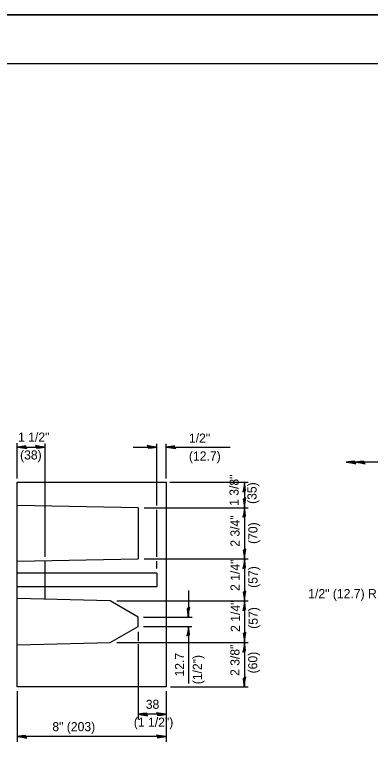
# Model space of a CAD drawing. Extents: x -313 to 1047, y -988 to -455.
# Drawn here: x 137.2 to 210.1, y -606.1 to -454.7 of the extents above; entities that cross this region are included whole.
import ezdxf

# ---------------------------------------------------------------- set-up
doc = ezdxf.new("R2010")
doc.units = 0
for name, color, linetype in [('Design_EX_Roadway Dimensions', 7, 'Continuous'), ('Level 48', 7, 'Continuous'), ('Sheets_50 Reference Boundary', 7, 'Continuous'), ('Sheets_General Details', 7, 'Continuous'), ('Sheets_Printer Plotting Border', 7, 'Continuous'), ('Topo_Building', 7, 'Continuous')]:
    doc.layers.add(name, color=color, linetype=linetype)

msp = doc.modelspace()

# ---------------------------------------------------------------- linework, layer by layer
at = {"layer": 'Design_EX_Roadway Dimensions'}
for p, q in [((137.7, -549.89), (137.7, -542.63)), ((143.43, -565.97), (143.43, -542.72)), ((166.32, -555.44), (166.32, -542.76)), ((168.24, -549.89), (168.24, -542.76)), ((137.7, -543.44), (143.43, -543.44)), ((161.46, -543.44), (166.32, -543.44)), ((168.24, -543.44), (181.34, -543.44)), ((228.09, -546.56), (205.2, -546.56)), ((169.02, -550.67), (185.02, -550.67)), ((184.28, -550.67), (184.28, -592.66)), ((163.71, -555.89), (185.02, -555.89)), ((166.32, -566.01), (166.32, -556.3)), ((163.71, -566.42), (185.02, -566.42)), ((166.32, -568.39), (166.32, -566.84)), ((172.82, -572.92), (172.82, -578.33)), ((158.17, -574.98), (185.02, -574.98)), ((163.62, -578.33), (173.55, -578.33)), ((163.62, -580.25), (173.5, -580.25)), ((172.82, -580.25), (172.82, -591.99)), ((162.52, -581.35), (162.52, -583.27)), ((158.17, -583.59), (185.02, -583.59)), ((162.52, -583.91), (162.52, -599.37)), ((169.16, -592.66), (185.02, -592.66)), ((137.7, -593.57), (137.7, -603.95)), ((168.24, -593.57), (168.24, -603.95)), ((168.24, -598.3), (162.52, -598.3)), ((168.24, -602.88), (137.7, -602.88))]:
    msp.add_line(p, q, dxfattribs=at)
for points in [[(139.53, -543.49), (139.49, -543.21), (138.71, -543.31), (137.75, -543.44), (138.8, -543.58), (139.72, -543.76), (139.53, -543.49), (139.49, -543.31), (138.39, -543.44), (139.58, -543.67), (139.4, -543.4), (138.89, -543.44), (139.4, -543.53)], [(141.64, -543.4), (141.68, -543.67), (142.46, -543.58), (143.43, -543.44), (142.37, -543.31), (141.46, -543.12), (141.64, -543.4), (141.68, -543.58), (142.78, -543.44), (141.59, -543.21), (141.78, -543.49), (142.28, -543.44), (141.78, -543.35)], [(164.53, -543.4), (164.58, -543.67), (165.35, -543.58), (166.32, -543.44), (165.26, -543.31), (164.35, -543.12), (164.53, -543.4), (164.58, -543.58), (165.68, -543.44), (164.49, -543.21), (164.67, -543.49), (165.17, -543.44), (164.67, -543.35)], [(170.03, -543.49), (169.98, -543.21), (169.2, -543.31), (168.24, -543.44), (169.29, -543.58), (170.21, -543.76), (170.03, -543.49), (169.98, -543.31), (168.88, -543.44), (170.07, -543.67), (169.89, -543.4), (169.38, -543.44), (169.89, -543.53)], [(206.94, -546.6), (206.89, -546.33), (206.11, -546.42), (205.15, -546.56), (206.2, -546.7), (207.12, -546.88), (206.94, -546.6), (206.89, -546.42), (205.79, -546.56), (206.98, -546.79), (206.8, -546.51), (206.3, -546.56), (206.8, -546.65)], [(208.81, -546.6), (208.77, -546.33), (207.99, -546.42), (207.03, -546.56), (208.08, -546.7), (209, -546.88), (208.81, -546.6), (208.77, -546.42), (207.67, -546.56), (208.86, -546.79), (208.68, -546.51), (208.17, -546.56), (208.68, -546.65)], [(184.23, -552.46), (184.5, -552.41), (184.41, -551.63), (184.28, -550.67), (184.14, -551.73), (183.96, -552.64), (184.23, -552.46), (184.41, -552.41), (184.28, -551.32), (184.05, -552.5), (184.32, -552.32), (184.28, -551.82), (184.18, -552.32)], [(184.32, -554.06), (184.05, -554.11), (184.14, -554.89), (184.28, -555.85), (184.41, -554.79), (184.59, -553.88), (184.32, -554.06), (184.14, -554.11), (184.28, -555.21), (184.5, -554.01), (184.23, -554.2), (184.28, -554.7), (184.37, -554.2)], [(184.23, -557.68), (184.5, -557.63), (184.41, -556.86), (184.28, -555.89), (184.14, -556.95), (183.96, -557.86), (184.23, -557.68), (184.41, -557.63), (184.28, -556.53), (184.05, -557.72), (184.32, -557.54), (184.28, -557.04), (184.18, -557.54)], [(184.32, -564.59), (184.05, -564.64), (184.14, -565.41), (184.28, -566.38), (184.41, -565.32), (184.59, -564.41), (184.32, -564.59), (184.14, -564.64), (184.28, -565.74), (184.5, -564.55), (184.23, -564.73), (184.28, -565.23), (184.37, -564.73)], [(184.23, -568.21), (184.5, -568.16), (184.41, -567.38), (184.28, -566.42), (184.14, -567.48), (183.96, -568.39), (184.23, -568.21), (184.41, -568.16), (184.28, -567.06), (184.05, -568.25), (184.32, -568.07), (184.28, -567.57), (184.18, -568.07)], [(184.32, -573.2), (184.05, -573.25), (184.14, -574.02), (184.28, -574.98), (184.41, -573.93), (184.59, -573.02), (184.32, -573.2), (184.14, -573.25), (184.28, -574.34), (184.5, -573.15), (184.23, -573.34), (184.28, -573.84), (184.37, -573.34)], [(184.23, -576.82), (184.5, -576.77), (184.41, -575.99), (184.28, -575.03), (184.14, -576.08), (183.96, -577), (184.23, -576.82), (184.41, -576.77), (184.28, -575.67), (184.05, -576.86), (184.32, -576.68), (184.28, -576.18), (184.18, -576.68)], [(172.82, -576.54), (172.54, -576.59), (172.63, -577.36), (172.77, -578.33), (172.91, -577.27), (173.09, -576.36), (172.82, -576.54), (172.63, -576.59), (172.77, -577.69), (173, -576.5), (172.73, -576.68), (172.77, -577.18), (172.86, -576.68)], [(172.77, -582.03), (173.05, -581.99), (172.96, -581.21), (172.82, -580.25), (172.68, -581.3), (172.5, -582.22), (172.77, -582.03), (172.96, -581.99), (172.82, -580.89), (172.59, -582.08), (172.86, -581.9), (172.82, -581.39), (172.73, -581.9)], [(184.32, -581.67), (184.05, -581.72), (184.14, -582.49), (184.28, -583.45), (184.41, -582.4), (184.59, -581.49), (184.32, -581.67), (184.14, -581.72), (184.28, -582.81), (184.5, -581.62), (184.23, -581.81), (184.28, -582.31), (184.37, -581.81)], [(184.23, -585.33), (184.5, -585.29), (184.41, -584.51), (184.28, -583.55), (184.14, -584.6), (183.96, -585.51), (184.23, -585.33), (184.41, -585.29), (184.28, -584.19), (184.05, -585.38), (184.32, -585.2), (184.28, -584.69), (184.18, -585.2)], [(184.28, -590.87), (184, -590.92), (184.09, -591.7), (184.23, -592.66), (184.37, -591.6), (184.55, -590.69), (184.28, -590.87), (184.09, -590.92), (184.23, -592.02), (184.46, -590.83), (184.18, -591.01), (184.23, -591.51), (184.32, -591.01)], [(164.3, -598.35), (164.26, -598.07), (163.48, -598.16), (162.52, -598.3), (163.57, -598.44), (164.48, -598.62), (164.3, -598.35), (164.26, -598.16), (163.16, -598.3), (164.35, -598.53), (164.16, -598.26), (163.66, -598.3), (164.16, -598.39)], [(166.45, -598.25), (166.5, -598.53), (167.28, -598.44), (168.24, -598.3), (167.19, -598.16), (166.27, -597.98), (166.45, -598.25), (166.5, -598.44), (167.6, -598.3), (166.41, -598.07), (166.59, -598.35), (167.09, -598.3), (166.59, -598.21)], [(139.49, -602.93), (139.44, -602.65), (138.66, -602.74), (137.7, -602.88), (138.76, -603.02), (139.67, -603.2), (139.49, -602.93), (139.44, -602.74), (138.34, -602.88), (139.53, -603.11), (139.35, -602.83), (138.85, -602.88), (139.35, -602.97)], [(166.45, -602.84), (166.5, -603.11), (167.28, -603.02), (168.24, -602.88), (167.19, -602.74), (166.27, -602.56), (166.45, -602.84), (166.5, -603.02), (167.6, -602.88), (166.41, -602.65), (166.59, -602.93), (167.09, -602.88), (166.59, -602.79)]]:
    msp.add_lwpolyline(points, dxfattribs=at)
at = {"layer": 'Level 48'}
msp.add_lwpolyline([(-312.86, -454.72), (367.14, -454.72), (367.14, -894.72), (-312.86, -894.72)], close=True, dxfattribs=at)
at = {"layer": 'Sheets_50 Reference Boundary'}
msp.add_lwpolyline([(-272.86, -464.73), (357.14, -464.73), (357.14, -864.72), (-272.86, -864.72)], close=True, dxfattribs=at)
at = {"layer": 'Sheets_General Details'}
msp.add_line((367.14, -454.72), (-312.86, -454.72), dxfattribs=at)
msp.add_lwpolyline([(-272.86, -464.72), (357.14, -464.72), (357.14, -884.72), (-272.86, -884.72)], close=True, dxfattribs=at)
at = {"layer": 'Sheets_Printer Plotting Border'}
msp.add_lwpolyline([(-312.86, -894.72), (367.14, -894.72), (367.14, -454.72), (-312.86, -454.72)], close=True, dxfattribs=at)
at = {"layer": 'Topo_Building'}
for p, q in [((137.7, -592.66), (137.7, -550.67)), ((137.7, -550.67), (168.24, -550.67)), ((168.24, -550.67), (168.24, -592.66)), ((137.7, -555.44), (137.7, -555.44)), ((162.52, -555.89), (137.7, -555.44)), ((162.52, -555.89), (162.52, -566.42)), ((162.52, -555.89), (162.52, -555.89)), ((137.7, -566.88), (162.52, -566.42)), ((137.7, -566.88), (137.7, -566.88)), ((143.43, -574.66), (143.43, -566.79)), ((162.52, -566.42), (162.52, -566.42)), ((166.32, -569.31), (137.7, -569.31)), ((166.32, -569.31), (166.32, -572.15)), ((166.32, -572.15), (137.7, -572.15)), ((137.7, -574.53), (137.7, -574.53)), ((156.75, -574.98), (137.7, -574.53)), ((156.75, -574.98), (156.75, -574.98)), ((162.52, -578.33), (156.75, -574.98)), ((162.52, -578.33), (162.52, -578.33)), ((162.52, -580.25), (162.52, -578.33)), ((156.75, -583.59), (162.52, -580.25)), ((162.52, -580.25), (162.52, -580.25)), ((137.7, -584.05), (156.75, -583.59)), ((137.7, -584.05), (137.7, -584.05)), ((156.75, -583.59), (156.75, -583.59)), ((168.24, -592.66), (137.7, -592.66))]:
    msp.add_line(p, q, dxfattribs=at)

# ---------------------------------------------------------------- texts
at = {"layer": 'Design_EX_Roadway Dimensions'}
for s, height, p in [('1 1/2"', 1.865, (137.89, -542.34)), ('1/2"', 1.865, (172.91, -542.54)), ('(38)', 1.865, (138.3, -546)), ('(12.7)', 1.865, (172.91, -546.21)), ('1/2" (12.7) R', 1.8653, (197.36, -574.46)), ('38', 1.865, (164.07, -597.17)), ('(1 1/2")', 1.865, (161.62, -600.84)), ('8" (203)', 1.865, (144.92, -601.76))]:
    msp.add_text(s, height=height, dxfattribs=at).set_placement(p)
for s, p in [('1 3/8"', (183.1, -555.52)), ('(35)', (186.77, -555.12)), ('2 3/4"', (183.29, -563.9)), ('(70)', (186.96, -563.33)), ('2 1/4"', (183.3, -572.98)), ('(57)', (186.97, -572.34)), ('2 1/4"', (183.35, -581.38)), ('(57)', (187.01, -580.74)), ('2 3/8"', (183.27, -590.42)), ('(60)', (186.93, -589.9)), ('12.7', (171.92, -590.54)), ('(1/2")', (175.58, -592.13))]:
    msp.add_text(s, height=1.865, rotation=90, dxfattribs=at).set_placement(p)

doc.saveas('drawing.dxf')
